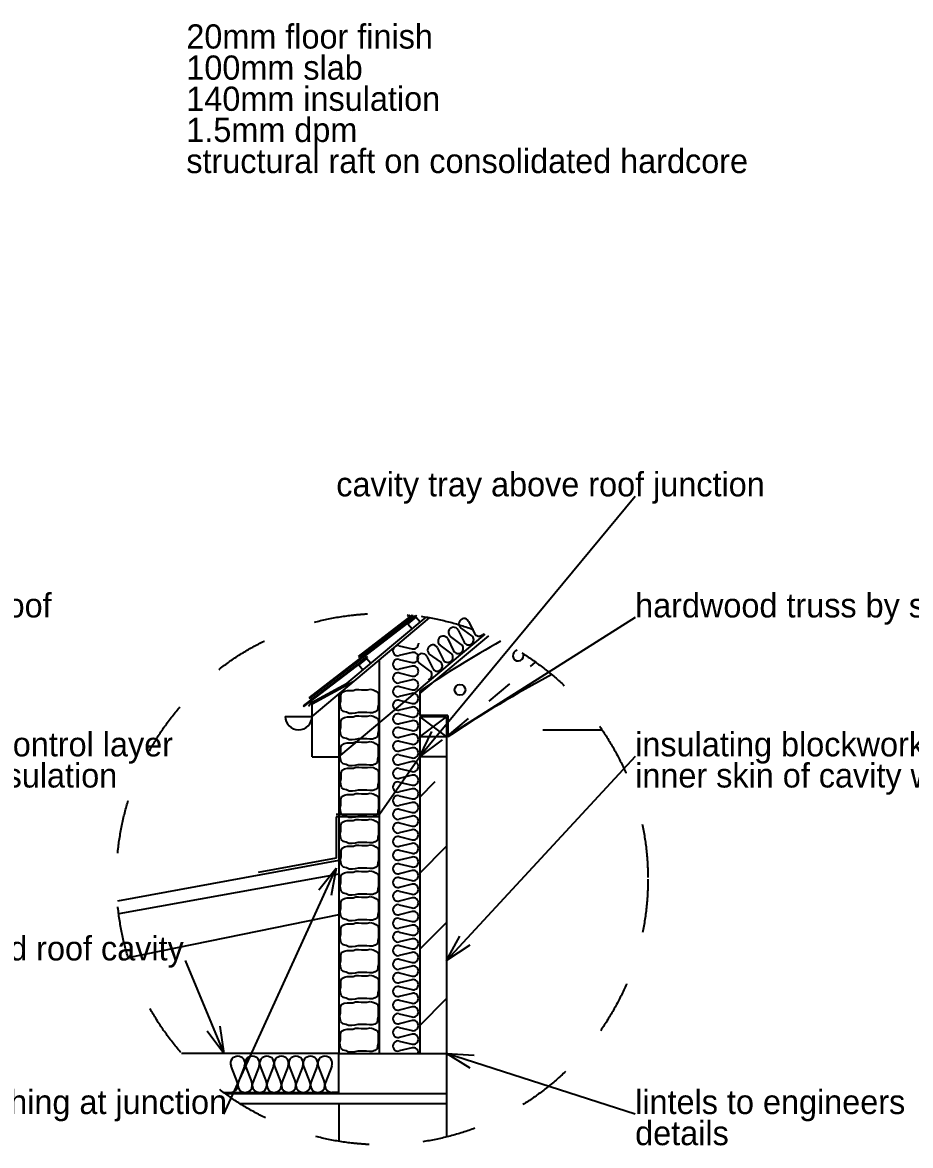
# Model space of a CAD drawing. Header units: millimetres. Extents: x -21022 to 21192, y -14865 to 14865.
# Drawn here: x -4998 to 1601, y -9162 to -813 of the extents above; entities that cross this region are included whole.
import ezdxf

# ---------------------------------------------------------------- set-up
doc = ezdxf.new("R2010")
doc.units = ezdxf.units.MM
for name, pattern in [('BORDER', [16, 13, -1, 1, -1]), ('CENTER', [16, 9, -2, 3, -2]), ('DOT', [16, 4, -4, 4, -4]), ('HIDDEN', [16, 2, -2, 2, -2, 2, -2, 2, -2])]:
    doc.linetypes.add(name, pattern=pattern)
for name, color, linetype, true_color in [('00_-_ELEVATIONS', 7, 'Continuous', 0xffffff), ('00_-_SECTIONS', 7, 'Continuous', 0xffffff), ('1', 7, 'Continuous', 0xffffff), ('TILES', 7, 'Continuous', 0xffffff)]:
    doc.layers.add(name, color=color, linetype=linetype, true_color=true_color)

# ---------------------------------------------------------------- blocks, each defined once
blk = doc.blocks.new('8A2011B0')
at = {"layer": '00_-_SECTIONS', "color": 1, "linetype": 'Continuous', "ltscale": 100}
for p, q in [((19538.3, 5133.1), (17937, 3200.3)), ((19538.3, 4233.1), (18137, 3345.5)), ((19538.3, 3200.3), (18137, 1683.5)), ((16481, 541.6), (17317, 2368.4)), ((16193.8, 1683.5), (16481, 991.9)), ((19538.3, 541.6), (18137, 991.9))]:
    blk.add_line(p, q, dxfattribs=at)
at = {"layer": '00_-_SECTIONS', "color": 15, "linetype": 'Continuous', "ltscale": 100}
for s, p in [('20mm floor finish', (16202.6, 8461.9)), ('100mm slab', (16202.6, 8230.5)), ('140mm insulation', (16202.6, 7999)), ('1.5mm dpm', (16202.6, 7767.6)), ('structural raft on consolidated hardcore', (16202.6, 7536.2)), ('cavity tray above roof junction', (17317, 5133.1)), ('standing seam zinc roof', (12659.5, 4233.1)), ('hardwood truss by specialist', (19538.3, 4233.1)), ('vapour control layer', (13989.7, 3200.3)), ('insulating blockwork to ', (19538.3, 3200.3)), ('under insulation', (13989.7, 2968.9)), ('inner skin of cavity wall', (19538.3, 2968.9)), ('ventilated roof cavity', (13989.7, 1683.5)), ('lead flashing at junction', (13989.7, 541.6)), ('lintels to engineers', (19538.3, 541.6)), ('details', (19538.3, 310.2))]:
    blk.add_text(s, height=180, dxfattribs=at).set_placement(p)
at = {"layer": '00_-_SECTIONS'}
blk.add_attdef('Sfb', (0, 0), '', height=1, dxfattribs=at)
blk = doc.blocks.new('A151232D')
at = {"layer": '00_-_SECTIONS', "color": 1, "linetype": 'Continuous', "ltscale": 100}
for p, q in [((423.4, 393.6), (365.2, 344.7)), ((365.2, 344.7), (397.3, 306.4)), ((455.5, 355.3), (423.4, 393.6)), ((58.2, 87.2), (0, 38.3)), ((90.4, 48.9), (58.2, 87.2)), ((0, 38.3), (32.1, 0))]:
    blk.add_line(p, q, dxfattribs=at)
at = {"layer": '00_-_SECTIONS'}
blk.add_attdef('Sfb', (0, 0), '', height=1, dxfattribs=at)
blk = doc.blocks.new('CC676003')
at = {"layer": '00_-_SECTIONS', "color": 6, "linetype": 'Continuous', "ltscale": 100}
for p, q in [((16173.3, 5321.6), (16473.3, 5750)), ((16473.3, 5750), (16673.3, 5750)), ((15853.3, 5321.6), (16173.3, 5321.6))]:
    blk.add_line(p, q, dxfattribs=at)
at = {"layer": '00_-_SECTIONS'}
blk.add_attdef('Sfb', (0, 0), '', height=1, dxfattribs=at)
blk = doc.blocks.new('67B6FB37')
at = {"layer": '00_-_SECTIONS', "color": 8, "linetype": 'BORDER', "ltscale": 100}
for p, q in [((31.3, 165.9), (52.9, 170.7)), ((52.9, 170.7), (74.5, 170.7)), ((74.5, 170.7), (96.2, 170.7)), ((96.2, 170.7), (115.4, 177.9)), ((115.4, 177.9), (137, 177.9)), ((137, 177.9), (158.7, 175.5)), ((158.7, 175.5), (180.3, 175.5)), ((180.3, 175.5), (202, 175.5)), ((202, 175.5), (223.6, 180.3)), ((223.6, 180.3), (245.2, 175.5)), ((245.2, 175.5), (264.5, 165.9)), ((0, 72.1), (4.8, 93.8)), ((4.8, 137), (12, 156.3)), ((4.8, 115.4), (4.8, 137)), ((4.8, 93.8), (4.8, 115.4)), ((12, 156.3), (31.3, 165.9)), ((264.5, 165.9), (281.3, 153.9)), ((281.3, 153.9), (283.7, 132.2)), ((283.7, 132.2), (283.7, 110.6)), ((283.7, 110.6), (283.7, 89)), ((283.7, 89), (283.7, 67.3)), ((2.4, 50.5), (0, 72.1)), ((7.2, 28.9), (2.4, 50.5)), ((24, 14.4), (7.2, 28.9)), ((45.7, 9.6), (24, 14.4)), ((64.9, 0), (45.7, 9.6)), ((89, 0), (64.9, 0)), ((110.6, 2.4), (89, 0)), ((132.2, 7.2), (110.6, 2.4)), ((153.9, 7.2), (132.2, 7.2)), ((175.5, 7.2), (153.9, 7.2)), ((197.1, 7.2), (175.5, 7.2)), ((218.8, 4.8), (197.1, 7.2)), ((240.4, 4.8), (218.8, 4.8)), ((259.7, 12), (240.4, 4.8)), ((276.5, 24), (259.7, 12)), ((278.9, 45.7), (276.5, 24)), ((283.7, 67.3), (278.9, 45.7))]:
    blk.add_line(p, q, dxfattribs=at)
blk = doc.blocks.new('Slate00030')
at = {"layer": 'TILES', "color": 1, "linetype": 'Continuous', "ltscale": 100}
for p, q in [((472.4, 370.1), (0, 6.3)), ((4.9, 0), (477.3, 363.8)), ((477.3, 363.8), (472.4, 370.1)), ((0, 6.3), (4.9, 0))]:
    blk.add_line(p, q, dxfattribs=at)
at = {"layer": 'TILES'}
for tag in ['Width', 'Area', 'Description', 'Length', 'Height', 'Symbol_Description', 'PAT_NAME', 'Cost']:
    blk.add_attdef(tag, (0, 0), '', height=1, dxfattribs=at)
blk = doc.blocks.new('5806907D')
at = {"layer": '00_-_SECTIONS', "color": 8, "linetype": 'BORDER', "ltscale": 100}
for p, q in [((31.3, 165.9), (52.9, 170.7)), ((52.9, 170.7), (74.5, 170.7)), ((74.5, 170.7), (96.2, 170.7)), ((96.2, 170.7), (115.4, 177.9)), ((115.4, 177.9), (137, 177.9)), ((137, 177.9), (158.7, 175.5)), ((158.7, 175.5), (180.3, 175.5)), ((180.3, 175.5), (202, 175.5)), ((202, 175.5), (223.6, 180.3)), ((223.6, 180.3), (245.2, 175.5)), ((245.2, 175.5), (264.5, 165.9)), ((0, 72.1), (4.8, 93.8)), ((4.8, 137), (12, 156.3)), ((4.8, 115.4), (4.8, 137)), ((4.8, 93.8), (4.8, 115.4)), ((12, 156.3), (31.3, 165.9)), ((264.5, 165.9), (281.3, 153.9)), ((281.3, 153.9), (283.7, 132.2)), ((283.7, 132.2), (283.7, 110.6)), ((283.7, 110.6), (283.7, 89)), ((283.7, 89), (283.7, 67.3)), ((2.4, 50.5), (0, 72.1)), ((7.2, 28.9), (2.4, 50.5)), ((24, 14.4), (7.2, 28.9)), ((45.7, 9.6), (24, 14.4)), ((64.9, 0), (45.7, 9.6)), ((110.6, 2.4), (89, 0)), ((132.2, 7.2), (110.6, 2.4)), ((153.9, 7.2), (132.2, 7.2)), ((175.5, 7.2), (153.9, 7.2)), ((197.1, 7.2), (175.5, 7.2)), ((218.8, 4.8), (197.1, 7.2)), ((240.4, 4.8), (218.8, 4.8)), ((259.7, 12), (240.4, 4.8)), ((276.5, 24), (259.7, 12)), ((278.9, 45.7), (276.5, 24)), ((283.7, 67.3), (278.9, 45.7)), ((89, 0), (64.9, 0))]:
    blk.add_line(p, q, dxfattribs=at)
blk = doc.blocks.new('124B02E2')
at = {"layer": '00_-_SECTIONS', "color": 2, "linetype": 'Continuous', "ltscale": 100}
for p, q in [((0, 150), (0, 0)), ((200, 150), (0, 150)), ((200, 150), (200, 0)), ((200, 0), (0, 0))]:
    blk.add_line(p, q, dxfattribs=at)
at = {"layer": '00_-_SECTIONS', "color": 1, "linetype": 'Continuous', "ltscale": 100}
for p, q in [((0, 150), (200, 0)), ((0, 0), (200, 150))]:
    blk.add_line(p, q, dxfattribs=at)
at = {"layer": '00_-_SECTIONS'}
blk.add_attdef('Sfb', (0, 0), '', height=1, dxfattribs=at)
blk = doc.blocks.new('77D6A09F')
at = {"layer": '00_-_SECTIONS', "color": 2, "linetype": 'Continuous', "ltscale": 100}
for p, q in [((25.2, 302.1), (898.8, 1035.1)), ((225.2, 0), (1312.3, 912.2)), ((825.2, 490.4), (825.2, 309.6)), ((25.2, 0), (25.2, 302.1)), ((1035.2, 309.6), (825.2, 309.6)), ((1035.2, 309.6), (1035.2, 149.6)), ((25.2, 0), (225.2, 0))]:
    blk.add_line(p, q, dxfattribs=at)
at = {"layer": '00_-_SECTIONS', "color": 3, "linetype": 'CENTER', "ltscale": 100}
for p, q in [((287, 547.9), (873, 1039.6)), ((20.5, 405), (287, 547.9)), ((20.5, 405), (0, 374.7))]:
    blk.add_line(p, q, dxfattribs=at)
at = {"layer": '00_-_SECTIONS', "color": 1, "linetype": 'HIDDEN', "ltscale": 100}
blk.add_line((1035.2, 157.5), (1686.8, 704.2), dxfattribs=at)
at = {"layer": '00_-_SECTIONS', "color": 1, "linetype": 'Continuous', "ltscale": 100}
for p, q in [((25.2, 396.2), (335.7, 562.6)), ((25.2, 302.1), (25.2, 396.2))]:
    blk.add_line(p, q, dxfattribs=at)
blk.add_circle((1124.5, 499.4), 40, dxfattribs=at)
at = {"layer": '00_-_SECTIONS', "color": 2, "linetype": 'Continuous', "ltscale": 100}
for radius, start, end in [(9446.9, 119.48302, 123.76163), (9446.9, 119.48302, 123.76163), (9046.9, 118.15743, 123.85535), (9046.9, 118.15743, 123.85535)]:
    blk.add_arc((6075.2, -7363.3), radius, start, end, dxfattribs=at)
at = {"layer": '00_-_SECTIONS', "color": 1, "linetype": 'Continuous', "ltscale": 100}
for centre, start, end in [((1557.7, 753.8), 101.66302, 0), ((1557.7, 753.8), 101.66302, 0), ((1557.7, 753.8), 0, 15.68572), ((1557.7, 753.8), 0, 15.68572), ((1124.5, 499.4), 0, 0)]:
    blk.add_arc(centre, 40, start, end, dxfattribs=at)
at = {"layer": '00_-_SECTIONS'}
blk.add_attdef('Sfb', (0, 0), '', height=1, dxfattribs=at)
blk = doc.blocks.new('4B263DA8')
at = {"layer": '00_-_ELEVATIONS', "color": 4, "linetype": 'BORDER', "ltscale": 100}
for p, q in [((899.7, 414.8), (579.7, 414.8)), ((579.7, 414.8), (579.7, 106.2)), ((579.7, 106.2), (0, 0))]:
    blk.add_line(p, q, dxfattribs=at)
blk = doc.blocks.new('4FC647AE')
at = {"layer": '00_-_SECTIONS', "color": 8, "linetype": 'BORDER', "ltscale": 100}
for p, q in [((31.3, 165.9), (52.9, 170.7)), ((52.9, 170.7), (74.5, 170.7)), ((74.5, 170.7), (96.2, 170.7)), ((96.2, 170.7), (115.4, 177.9)), ((115.4, 177.9), (137, 177.9)), ((137, 177.9), (158.7, 175.5)), ((158.7, 175.5), (180.3, 175.5)), ((180.3, 175.5), (202, 175.5)), ((202, 175.5), (223.6, 180.3)), ((223.6, 180.3), (245.2, 175.5)), ((245.2, 175.5), (264.5, 165.9)), ((0, 72.1), (4.8, 93.8)), ((4.8, 137), (12, 156.3)), ((4.8, 115.4), (4.8, 137)), ((4.8, 93.8), (4.8, 115.4)), ((12, 156.3), (31.3, 165.9)), ((264.5, 165.9), (281.3, 153.9)), ((281.3, 153.9), (283.7, 132.2)), ((283.7, 132.2), (283.7, 110.6)), ((283.7, 110.6), (283.7, 89)), ((283.7, 89), (283.7, 67.3)), ((2.4, 50.5), (0, 72.1)), ((7.2, 28.9), (2.4, 50.5)), ((24, 14.4), (7.2, 28.9)), ((45.7, 9.6), (24, 14.4)), ((64.9, 0), (45.7, 9.6)), ((89, 0), (64.9, 0)), ((110.6, 2.4), (89, 0)), ((132.2, 7.2), (110.6, 2.4)), ((153.9, 7.2), (132.2, 7.2)), ((175.5, 7.2), (153.9, 7.2)), ((197.1, 7.2), (175.5, 7.2)), ((218.8, 4.8), (197.1, 7.2)), ((240.4, 4.8), (218.8, 4.8)), ((259.7, 12), (240.4, 4.8)), ((276.5, 24), (259.7, 12)), ((278.9, 45.7), (276.5, 24)), ((283.7, 67.3), (278.9, 45.7))]:
    blk.add_line(p, q, dxfattribs=at)
blk = doc.blocks.new('DEF23F19')
at = {"layer": '00_-_SECTIONS', "color": 8, "linetype": 'BORDER', "ltscale": 100}
for p, q in [((31.3, 165.9), (52.9, 170.7)), ((52.9, 170.7), (74.5, 170.7)), ((74.5, 170.7), (96.2, 170.7)), ((96.2, 170.7), (115.4, 177.9)), ((115.4, 177.9), (137, 177.9)), ((137, 177.9), (158.7, 175.5)), ((158.7, 175.5), (180.3, 175.5)), ((180.3, 175.5), (202, 175.5)), ((202, 175.5), (223.6, 180.3)), ((223.6, 180.3), (245.2, 175.5)), ((245.2, 175.5), (264.5, 165.9)), ((0, 72.1), (4.8, 93.8)), ((4.8, 137), (12, 156.3)), ((4.8, 115.4), (4.8, 137)), ((4.8, 93.8), (4.8, 115.4)), ((12, 156.3), (31.3, 165.9)), ((264.5, 165.9), (281.3, 153.9)), ((281.3, 153.9), (283.7, 132.2)), ((283.7, 132.2), (283.7, 110.6)), ((283.7, 110.6), (283.7, 89)), ((283.7, 89), (283.7, 67.3)), ((2.4, 50.5), (0, 72.1)), ((7.2, 28.9), (2.4, 50.5)), ((24, 14.4), (7.2, 28.9)), ((45.7, 9.6), (24, 14.4)), ((64.9, 0), (45.7, 9.6)), ((110.6, 2.4), (89, 0)), ((132.2, 7.2), (110.6, 2.4)), ((153.9, 7.2), (132.2, 7.2)), ((175.5, 7.2), (153.9, 7.2)), ((197.1, 7.2), (175.5, 7.2)), ((218.8, 4.8), (197.1, 7.2)), ((240.4, 4.8), (218.8, 4.8)), ((259.7, 12), (240.4, 4.8)), ((276.5, 24), (259.7, 12)), ((278.9, 45.7), (276.5, 24)), ((283.7, 67.3), (278.9, 45.7)), ((89, 0), (64.9, 0))]:
    blk.add_line(p, q, dxfattribs=at)
blk = doc.blocks.new('A70B7876')
at = {"layer": '00_-_SECTIONS', "linetype": 'Continuous', "ltscale": 100}
h = blk.add_hatch(dxfattribs=at)
h.set_pattern_fill('AR-CONC', color=1, scale=100, angle=30, style=0)
h.paths.add_polyline_path([(0, 10), (0, 300), (300, 300), (600, 300), (800, 300), (800, 0), (0, 0)])
at = {"layer": '00_-_SECTIONS', "color": 2, "linetype": 'Continuous', "ltscale": 100}
for p, q in [((0, 300), (800, 300)), ((0, 0), (0, 300)), ((800, 300), (800, 0)), ((800, 0), (0, 0))]:
    blk.add_line(p, q, dxfattribs=at)
at = {"layer": '00_-_SECTIONS'}
blk.add_attdef('Sfb', (0, 0), '', height=1, dxfattribs=at)
blk = doc.blocks.new('Slate00035')
at = {"layer": 'TILES', "color": 1, "linetype": 'Continuous', "ltscale": 100}
for p, q in [((0, 6.3), (792.3, 616.4)), ((4.9, 0), (797.2, 610.1)), ((797.2, 610.1), (792.4, 616.4)), ((0, 6.3), (4.9, 0))]:
    blk.add_line(p, q, dxfattribs=at)
at = {"layer": 'TILES'}
for tag in ['Width', 'Area', 'Description', 'Length', 'Height', 'Symbol_Description', 'PAT_NAME', 'Cost']:
    blk.add_attdef(tag, (0, 0), '', height=1, dxfattribs=at)
blk = doc.blocks.new('980C24D2')
at = {"layer": '00_-_SECTIONS', "color": 8, "linetype": 'BORDER', "ltscale": 100}
for p, q in [((31.3, 165.9), (52.9, 170.7)), ((52.9, 170.7), (74.5, 170.7)), ((74.5, 170.7), (96.2, 170.7)), ((96.2, 170.7), (115.4, 177.9)), ((115.4, 177.9), (137, 177.9)), ((137, 177.9), (158.7, 175.5)), ((158.7, 175.5), (180.3, 175.5)), ((180.3, 175.5), (202, 175.5)), ((202, 175.5), (223.6, 180.3)), ((223.6, 180.3), (245.2, 175.5)), ((245.2, 175.5), (264.5, 165.9)), ((0, 72.1), (4.8, 93.8)), ((4.8, 137), (12, 156.3)), ((4.8, 115.4), (4.8, 137)), ((4.8, 93.8), (4.8, 115.4)), ((12, 156.3), (31.3, 165.9)), ((264.5, 165.9), (281.3, 153.9)), ((281.3, 153.9), (283.7, 132.2)), ((283.7, 132.2), (283.7, 110.6)), ((283.7, 110.6), (283.7, 89)), ((283.7, 89), (283.7, 67.3)), ((2.4, 50.5), (0, 72.1)), ((7.2, 28.9), (2.4, 50.5)), ((24, 14.4), (7.2, 28.9)), ((45.7, 9.6), (24, 14.4)), ((64.9, 0), (45.7, 9.6)), ((89, 0), (64.9, 0)), ((110.6, 2.4), (89, 0)), ((132.2, 7.2), (110.6, 2.4)), ((153.9, 7.2), (132.2, 7.2)), ((175.5, 7.2), (153.9, 7.2)), ((197.1, 7.2), (175.5, 7.2)), ((218.8, 4.8), (197.1, 7.2)), ((240.4, 4.8), (218.8, 4.8)), ((259.7, 12), (240.4, 4.8)), ((276.5, 24), (259.7, 12)), ((278.9, 45.7), (276.5, 24)), ((283.7, 67.3), (278.9, 45.7))]:
    blk.add_line(p, q, dxfattribs=at)
blk = doc.blocks.new('Slate00036')
at = {"layer": 'TILES', "color": 1, "linetype": 'Continuous', "ltscale": 100}
for p, q in [((0, 6.3), (398.8, 313.4)), ((4.9, 0), (410.2, 312.1)), ((0, 6.3), (4.9, 0))]:
    blk.add_line(p, q, dxfattribs=at)
at = {"layer": 'TILES'}
for tag in ['Width', 'Area', 'Description', 'Length', 'Height', 'Symbol_Description', 'PAT_NAME', 'Cost']:
    blk.add_attdef(tag, (0, 0), '', height=1, dxfattribs=at)
blk = doc.blocks.new('6BFBB23F')
at = {"layer": '00_-_SECTIONS', "linetype": 'Continuous', "ltscale": 100}
h = blk.add_hatch(dxfattribs=at)
h.set_pattern_fill('_USER', color=1, scale=400, angle=45, style=0, pattern_type=0)
h.set_pattern_definition([(45, (0, 0), (-282.84, 282.84), [])])
h.paths.add_polyline_path([(800, 1562.7), (800, 0), (600, 0), (600, 1596.1), (800, 1562.7), (605.5, 1595.6), (800, 2346.9)])
h.paths.add_polyline_path([(800, 1562.7), (605.5, 1595.6), (600, 1596.1), (600, 2208.4), (600, 2353.6), (800, 2353.6), (800, 2346.9)])
at = {"layer": '00_-_SECTIONS', "color": 1, "linetype": 'Continuous', "ltscale": 100}
for p, q in [((963.3, 3212.1), (1007.3, 3123.5)), ((600, 2674.8), (1112.9, 3105.1)), ((908.6, 3040.7), (829, 3099.4)), ((885.6, 3146.9), (929.7, 3058.3)), ((986.3, 3105.8), (906.7, 3164.6)), ((1076.8, 3120.5), (1065.7, 3111.3)), ((1076.8, 3120.5), (1076.8, 3120.5)), ((446.9, 3031), (543.1, 3007.8)), ((590, 3049.5), (590, 3044.8)), ((590, 3049.5), (590, 3049.5)), ((730.4, 3016.7), (774.4, 2928.1)), ((831, 2975.6), (751.4, 3034.3)), ((808, 3081.8), (852, 2993.2)), ((300, 0), (300, 2925.6)), ((543.1, 2980.4), (446.9, 2957.2)), ((446.9, 2929.7), (543.1, 2906.5)), ((652.8, 2951.5), (696.8, 2862.9)), ((753.4, 2910.4), (673.8, 2969.2)), ((543.1, 2879), (446.9, 2855.8)), ((675.8, 2845.3), (596.2, 2904)), ((446.9, 2828.4), (543.1, 2805.2)), ((543.1, 2777.7), (446.9, 2754.5)), ((666.6, 2776.4), (677.6, 2785.6)), ((446.9, 2727), (543.1, 2703.8)), ((543.1, 2676.4), (446.9, 2653.2)), ((446.9, 2625.7), (543.1, 2602.5)), ((543.1, 2575), (446.9, 2551.8)), ((446.9, 2524.4), (543.1, 2501.2)), ((543.1, 2473.7), (446.9, 2450.5)), ((446.9, 2423), (543.1, 2399.8)), ((543.1, 2372.4), (446.9, 2349.2)), ((600, 2353.6), (600, 0)), ((446.9, 2321.7), (543.1, 2298.5)), ((543.1, 2271), (446.9, 2247.8)), ((446.9, 2220.4), (543.1, 2197.2)), ((543.1, 2169.7), (446.9, 2146.5)), ((446.9, 2119), (543.1, 2095.8)), ((543.1, 2068.4), (446.9, 2045.2)), ((446.9, 2017.7), (543.1, 1994.5)), ((543.1, 1967), (446.9, 1943.8)), ((446.9, 1916.4), (543.1, 1893.2)), ((543.1, 1865.7), (446.9, 1842.5)), ((446.9, 1815), (543.1, 1791.8)), ((543.1, 1764.4), (446.9, 1741.2)), ((446.9, 1713.7), (543.1, 1690.5)), ((543.1, 1663), (446.9, 1639.8)), ((446.9, 1612.4), (543.1, 1589.2)), ((543.1, 1561.7), (446.9, 1538.5)), ((446.9, 1511), (543.1, 1487.8)), ((543.1, 1460.4), (446.9, 1437.2)), ((446.9, 1409.7), (543.1, 1386.5)), ((543.1, 1359), (446.9, 1335.8)), ((446.9, 1308.4), (543.1, 1285.2)), ((543.1, 1257.7), (446.9, 1234.5)), ((446.9, 1207), (543.1, 1183.8)), ((543.1, 1156.4), (446.9, 1133.2)), ((446.9, 1105.7), (543.1, 1082.5)), ((543.1, 1055), (446.9, 1031.8)), ((446.9, 1004.4), (543.1, 981.2)), ((543.1, 953.7), (446.9, 930.5)), ((446.9, 903), (543.1, 879.8)), ((543.1, 852.4), (446.9, 829.2)), ((446.9, 801.7), (543.1, 778.5)), ((543.1, 751), (446.9, 727.8)), ((446.9, 700.4), (543.1, 677.2)), ((543.1, 649.7), (446.9, 626.5)), ((446.9, 599), (543.1, 575.8)), ((543.1, 548.4), (446.9, 525.2)), ((446.9, 497.7), (543.1, 474.5)), ((543.1, 447), (446.9, 423.8)), ((446.9, 396.4), (543.1, 373.2)), ((543.1, 345.7), (446.9, 322.5)), ((446.9, 295), (543.1, 271.8)), ((543.1, 244.4), (446.9, 221.2)), ((446.9, 193.7), (543.1, 170.5)), ((543.1, 143), (446.9, 119.8)), ((446.9, 92.4), (543.1, 69.2)), ((543.1, 41.7), (446.9, 18.5)), ((590, 0), (590, 4.8))]:
    blk.add_line(p, q, dxfattribs=at)
at = {"layer": '00_-_SECTIONS', "color": 3, "linetype": 'Continuous', "ltscale": 100}
for p, q in [((0, 2673.9), (0, 0)), ((800, 2353.6), (800, 0))]:
    blk.add_line(p, q, dxfattribs=at)
at = {"layer": '00_-_SECTIONS', "color": 1, "linetype": 'Continuous', "ltscale": 100}
for centre, start, end in [((929.2, 3195.1), 26.43025, 233.56975), ((929.2, 3195.1), 26.43025, 233.56975), ((774, 3064.9), 26.43025, 233.56975), ((774, 3064.9), 26.43025, 233.56975), ((851.6, 3130), 26.43025, 233.56975), ((851.6, 3130), 26.43025, 233.56975), ((963.7, 3075.2), 310, 53.56975), ((963.7, 3075.2), 310, 53.56975), ((1041.3, 3140.4), 206.43025, 310), ((1041.3, 3140.4), 206.43025, 310), ((438, 2994.1), 76.43025, 283.56975), ((438, 2994.1), 76.43025, 283.56975), ((552, 3044.8), 256.43025, 0), ((552, 3044.8), 256.43025, 0), ((696.3, 2999.7), 26.43025, 233.56975), ((696.3, 2999.7), 26.43025, 233.56975), ((886.1, 3010.1), 310, 53.56975), ((886.1, 3010.1), 310, 53.56975), ((963.7, 3075.2), 206.43025, 310), ((963.7, 3075.2), 206.43025, 310), ((438, 2892.8), 76.43025, 283.56975), ((438, 2892.8), 76.43025, 283.56975), ((552, 2943.4), 0, 103.56975), ((552, 2943.4), 0, 103.56975), ((552, 2943.4), 256.43025, 0), ((552, 2943.4), 256.43025, 0), ((618.7, 2934.6), 26.43025, 233.56975), ((618.7, 2934.6), 26.43025, 233.56975), ((808.4, 2945), 206.43025, 310), ((808.4, 2945), 206.43025, 310), ((808.4, 2945), 310, 53.56975), ((808.4, 2945), 310, 53.56975), ((886.1, 3010.1), 206.43025, 310), ((886.1, 3010.1), 206.43025, 310), ((552, 2842.1), 0, 103.56975), ((552, 2842.1), 0, 103.56975), ((552, 2842.1), 256.43025, 0), ((552, 2842.1), 256.43025, 0), ((653.2, 2814.7), 310, 53.56975), ((653.2, 2814.7), 310, 53.56975), ((730.8, 2879.8), 206.43025, 310), ((730.8, 2879.8), 206.43025, 310), ((730.8, 2879.8), 310, 53.56975), ((730.8, 2879.8), 310, 53.56975), ((438, 2791.4), 76.43025, 283.56975), ((438, 2791.4), 76.43025, 283.56975), ((552, 2740.8), 0, 103.56975), ((552, 2740.8), 0, 103.56975), ((438, 2690.1), 76.43025, 283.56975), ((438, 2690.1), 76.43025, 283.56975), ((552, 2740.8), 256.43025, 0), ((552, 2740.8), 256.43025, 0), ((552, 2639.4), 0, 103.56975), ((552, 2639.4), 0, 103.56975), ((438, 2588.8), 76.43025, 283.56975), ((438, 2588.8), 76.43025, 283.56975), ((552, 2639.4), 256.43025, 0), ((552, 2639.4), 256.43025, 0), ((438, 2487.4), 76.43025, 283.56975), ((438, 2487.4), 76.43025, 283.56975), ((552, 2538.1), 0, 103.56975), ((552, 2538.1), 0, 103.56975), ((552, 2538.1), 256.43025, 0), ((552, 2538.1), 256.43025, 0), ((438, 2386.1), 76.43025, 283.56975), ((438, 2386.1), 76.43025, 283.56975), ((552, 2436.8), 0, 103.56975), ((552, 2436.8), 0, 103.56975), ((552, 2436.8), 256.43025, 0), ((552, 2436.8), 256.43025, 0), ((552, 2335.4), 0, 103.56975), ((552, 2335.4), 0, 103.56975), ((438, 2284.8), 76.43025, 283.56975), ((438, 2284.8), 76.43025, 283.56975), ((552, 2335.4), 256.43025, 0), ((552, 2335.4), 256.43025, 0), ((552, 2234.1), 0, 103.56975), ((552, 2234.1), 0, 103.56975), ((438, 2183.4), 76.43025, 283.56975), ((438, 2183.4), 76.43025, 283.56975), ((552, 2234.1), 256.43025, 0), ((552, 2234.1), 256.43025, 0), ((552, 2132.8), 0, 103.56975), ((552, 2132.8), 0, 103.56975), ((438, 2082.1), 76.43025, 283.56975), ((438, 2082.1), 76.43025, 283.56975), ((552, 2132.8), 256.43025, 0), ((552, 2132.8), 256.43025, 0), ((438, 1980.8), 76.43025, 283.56975), ((438, 1980.8), 76.43025, 283.56975), ((552, 2031.4), 0, 103.56975), ((552, 2031.4), 0, 103.56975), ((552, 2031.4), 256.43025, 0), ((552, 2031.4), 256.43025, 0), ((552, 1930.1), 0, 103.56975), ((552, 1930.1), 0, 103.56975), ((552, 1930.1), 256.43025, 0), ((552, 1930.1), 256.43025, 0), ((438, 1879.4), 76.43025, 283.56975), ((438, 1879.4), 76.43025, 283.56975), ((552, 1828.8), 0, 103.56975), ((552, 1828.8), 0, 103.56975), ((438, 1778.1), 76.43025, 283.56975), ((438, 1778.1), 76.43025, 283.56975), ((552, 1828.8), 256.43025, 0), ((552, 1828.8), 256.43025, 0), ((552, 1727.4), 0, 103.56975), ((552, 1727.4), 0, 103.56975), ((438, 1676.8), 76.43025, 283.56975), ((438, 1676.8), 76.43025, 283.56975), ((552, 1727.4), 256.43025, 0), ((552, 1727.4), 256.43025, 0), ((438, 1575.4), 76.43025, 283.56975), ((438, 1575.4), 76.43025, 283.56975), ((552, 1626.1), 0, 103.56975), ((552, 1626.1), 0, 103.56975), ((552, 1626.1), 256.43025, 0), ((552, 1626.1), 256.43025, 0), ((438, 1474.1), 76.43025, 283.56975), ((438, 1474.1), 76.43025, 283.56975), ((552, 1524.8), 0, 103.56975), ((552, 1524.8), 0, 103.56975), ((552, 1524.8), 256.43025, 0), ((552, 1524.8), 256.43025, 0), ((552, 1423.4), 0, 103.56975), ((552, 1423.4), 0, 103.56975), ((552, 1423.4), 256.43025, 0), ((552, 1423.4), 256.43025, 0), ((438, 1372.8), 76.43025, 283.56975), ((438, 1372.8), 76.43025, 283.56975), ((552, 1322.1), 0, 103.56975), ((552, 1322.1), 0, 103.56975), ((438, 1271.4), 76.43025, 283.56975), ((438, 1271.4), 76.43025, 283.56975), ((552, 1322.1), 256.43025, 0), ((552, 1322.1), 256.43025, 0), ((552, 1220.8), 0, 103.56975), ((552, 1220.8), 0, 103.56975), ((438, 1170.1), 76.43025, 283.56975), ((438, 1170.1), 76.43025, 283.56975), ((552, 1220.8), 256.43025, 0), ((552, 1220.8), 256.43025, 0), ((438, 1068.8), 76.43025, 283.56975), ((438, 1068.8), 76.43025, 283.56975), ((552, 1119.4), 0, 103.56975), ((552, 1119.4), 0, 103.56975), ((552, 1119.4), 256.43025, 0), ((552, 1119.4), 256.43025, 0), ((438, 967.4), 76.43025, 283.56975), ((438, 967.4), 76.43025, 283.56975), ((552, 1018.1), 0, 103.56975), ((552, 1018.1), 0, 103.56975), ((552, 1018.1), 256.43025, 0), ((552, 1018.1), 256.43025, 0), ((552, 916.8), 0, 103.56975), ((552, 916.8), 0, 103.56975), ((438, 866.1), 76.43025, 283.56975), ((438, 866.1), 76.43025, 283.56975), ((552, 916.8), 256.43025, 0), ((552, 916.8), 256.43025, 0), ((552, 815.4), 0, 103.56975), ((552, 815.4), 0, 103.56975), ((438, 764.8), 76.43025, 283.56975), ((438, 764.8), 76.43025, 283.56975), ((552, 815.4), 256.43025, 0), ((552, 815.4), 256.43025, 0), ((552, 714.1), 0, 103.56975), ((552, 714.1), 0, 103.56975), ((438, 663.4), 76.43025, 283.56975), ((438, 663.4), 76.43025, 283.56975), ((552, 714.1), 256.43025, 0), ((552, 714.1), 256.43025, 0), ((438, 562.1), 76.43025, 283.56975), ((438, 562.1), 76.43025, 283.56975), ((552, 612.8), 0, 103.56975), ((552, 612.8), 0, 103.56975), ((552, 612.8), 256.43025, 0), ((552, 612.8), 256.43025, 0), ((552, 511.4), 0, 103.56975), ((552, 511.4), 0, 103.56975), ((552, 511.4), 256.43025, 0), ((552, 511.4), 256.43025, 0), ((438, 460.8), 76.43025, 283.56975), ((438, 460.8), 76.43025, 283.56975), ((552, 410.1), 0, 103.56975), ((552, 410.1), 0, 103.56975), ((438, 359.4), 76.43025, 283.56975), ((438, 359.4), 76.43025, 283.56975), ((552, 410.1), 256.43025, 0), ((552, 410.1), 256.43025, 0), ((552, 308.8), 0, 103.56975), ((552, 308.8), 0, 103.56975), ((438, 258.1), 76.43025, 283.56975), ((438, 258.1), 76.43025, 283.56975), ((552, 308.8), 256.43025, 0), ((552, 308.8), 256.43025, 0), ((438, 156.8), 76.43025, 283.56975), ((438, 156.8), 76.43025, 283.56975), ((552, 207.4), 0, 103.56975), ((552, 207.4), 0, 103.56975), ((552, 207.4), 256.43025, 0), ((552, 207.4), 256.43025, 0), ((438, 55.4), 76.43025, 283.56975), ((438, 55.4), 76.43025, 283.56975), ((552, 106.1), 0, 103.56975), ((552, 106.1), 0, 103.56975), ((552, 106.1), 256.43025, 0), ((552, 106.1), 256.43025, 0), ((552, 4.8), 0, 103.56975), ((552, 4.8), 0, 103.56975)]:
    blk.add_arc(centre, 38, start, end, dxfattribs=at)
at = {"layer": '00_-_SECTIONS'}
blk.add_attdef('Sfb', (0, 0), '', height=1, dxfattribs=at)
blk = doc.blocks.new('D64FFA5E')
at = {"layer": '00_-_SECTIONS', "color": 8, "linetype": 'CENTER', "ltscale": 100}
blk.add_line((0, 0), (439.5, 0), dxfattribs=at)
at = {"layer": '00_-_SECTIONS'}
blk.add_attdef('Sfb', (0, 0), '', height=1, dxfattribs=at)
blk = doc.blocks.new('2874315F')
at = {"layer": '00_-_SECTIONS', "color": 2, "linetype": 'Continuous', "ltscale": 100}
for p, q in [((1636.9, 1633.8), (0, 1337)), ((1636.9, 1331.2), (71.2, 1012.1)), ((1636.9, 300), (467.6, 300)), ((1636.9, 0), (794.5, 0))]:
    blk.add_line(p, q, dxfattribs=at)
at = {"layer": '00_-_SECTIONS', "color": 1, "linetype": 'Continuous', "ltscale": 100}
for p, q in [((834.4, 206.8), (881.3, 83.2)), ((935.3, 206.8), (888.4, 83.2)), ((942.4, 206.8), (989.3, 83.2)), ((1043.3, 206.8), (996.4, 83.2)), ((1050.4, 206.8), (1097.3, 83.2)), ((1151.3, 206.8), (1104.4, 83.2)), ((1158.4, 206.8), (1205.3, 83.2)), ((1259.3, 206.8), (1212.4, 83.2)), ((1266.4, 206.8), (1313.3, 83.2)), ((1367.3, 206.8), (1320.4, 83.2)), ((1374.4, 206.8), (1421.3, 83.2)), ((1475.3, 206.8), (1428.4, 83.2)), ((1482.4, 206.8), (1529.3, 83.2)), ((1583.3, 206.8), (1536.4, 83.2)), ((780.9, 10), (830.9, 10)), ((830.9, 10), (938.9, 10)), ((888.4, 83.2), (884.9, 64)), ((938.9, 10), (1046.9, 10)), ((996.4, 83.2), (992.9, 64)), ((1046.9, 10), (1154.9, 10)), ((1104.4, 83.2), (1100.9, 64)), ((1154.9, 10), (1262.9, 10)), ((1212.4, 83.2), (1208.9, 64)), ((1262.9, 10), (1370.9, 10)), ((1320.4, 83.2), (1316.9, 64)), ((1370.9, 10), (1478.9, 10)), ((1428.4, 83.2), (1424.9, 64)), ((1478.9, 10), (1586.9, 10)), ((1536.4, 83.2), (1532.9, 64)), ((1636.9, 10), (1586.9, 10)), ((1636.9, 10), (1636.9, 10))]:
    blk.add_line(p, q, dxfattribs=at)
for centre, start, end in [((884.9, 226), 90, 200.79657), ((884.9, 226), 90, 200.79657), ((884.9, 226), 339.20343, 90), ((884.9, 226), 339.20343, 90), ((992.9, 226), 90, 200.79657), ((992.9, 226), 90, 200.79657), ((992.9, 226), 339.20343, 90), ((992.9, 226), 339.20343, 90), ((1100.9, 226), 90, 200.79657), ((1100.9, 226), 90, 200.79657), ((1100.9, 226), 339.20343, 90), ((1100.9, 226), 339.20343, 90), ((1208.9, 226), 90, 200.79657), ((1208.9, 226), 90, 200.79657), ((1208.9, 226), 339.20343, 90), ((1208.9, 226), 339.20343, 90), ((1316.9, 226), 90, 200.79657), ((1316.9, 226), 90, 200.79657), ((1316.9, 226), 339.20343, 90), ((1316.9, 226), 339.20343, 90), ((1424.9, 226), 90, 200.79657), ((1424.9, 226), 90, 200.79657), ((1424.9, 226), 339.20343, 90), ((1424.9, 226), 339.20343, 90), ((1532.9, 226), 90, 200.79657), ((1532.9, 226), 90, 200.79657), ((1532.9, 226), 339.20343, 90), ((1532.9, 226), 339.20343, 90), ((830.9, 64), 270, 0), ((830.9, 64), 270, 0), ((830.9, 64), 0, 20.79657), ((830.9, 64), 0, 20.79657), ((938.9, 64), 180, 270), ((938.9, 64), 180, 270), ((938.9, 64), 270, 0), ((938.9, 64), 270, 0), ((938.9, 64), 0, 20.79657), ((938.9, 64), 0, 20.79657), ((1046.9, 64), 180, 270), ((1046.9, 64), 180, 270), ((1046.9, 64), 270, 0), ((1046.9, 64), 270, 0), ((1046.9, 64), 0, 20.79657), ((1046.9, 64), 0, 20.79657), ((1154.9, 64), 180, 270), ((1154.9, 64), 180, 270), ((1154.9, 64), 270, 0), ((1154.9, 64), 270, 0), ((1154.9, 64), 0, 20.79657), ((1154.9, 64), 0, 20.79657), ((1262.9, 64), 180, 270), ((1262.9, 64), 180, 270), ((1262.9, 64), 270, 0), ((1262.9, 64), 270, 0), ((1262.9, 64), 0, 20.79657), ((1262.9, 64), 0, 20.79657), ((1370.9, 64), 180, 270), ((1370.9, 64), 180, 270), ((1370.9, 64), 270, 0), ((1370.9, 64), 270, 0), ((1370.9, 64), 0, 20.79657), ((1370.9, 64), 0, 20.79657), ((1478.9, 64), 180, 270), ((1478.9, 64), 180, 270), ((1478.9, 64), 270, 0), ((1478.9, 64), 270, 0), ((1478.9, 64), 0, 20.79657), ((1478.9, 64), 0, 20.79657), ((1586.9, 64), 180, 270), ((1586.9, 64), 180, 270)]:
    blk.add_arc(centre, 54, start, end, dxfattribs=at)
at = {"layer": '00_-_SECTIONS'}
blk.add_attdef('Sfb', (0, 0), '', height=1, dxfattribs=at)
blk = doc.blocks.new('388933C0')
at = {"layer": '00_-_ELEVATIONS', "color": 1, "linetype": 'Continuous', "ltscale": 100}
blk.add_line((0, 100), (200, 100), dxfattribs=at)
blk.add_arc((100, 100), 100, 180, 0, dxfattribs=at)
blk.add_arc((100, 100), 100, 180, 0, dxfattribs=at)
blk = doc.blocks.new('43FEC2D3')
at = {"layer": '00_-_SECTIONS', "color": 1, "linetype": 'Continuous', "ltscale": 100}
blk.add_line((1647.2, 2087.4), (0, 1785.7), dxfattribs=at)
at = {"layer": '00_-_SECTIONS', "color": 3, "linetype": 'Continuous', "ltscale": 100}
blk.add_line((1647.2, 652.8), (2447.2, 652.8), dxfattribs=at)
at = {"layer": '00_-_SECTIONS', "color": 2, "linetype": 'Continuous', "ltscale": 100}
for p, q in [((2447.2, 352.8), (2447.2, 32.7)), ((1647.2, 277.8), (1647.2, 0))]:
    blk.add_line(p, q, dxfattribs=at)
at = {"layer": '00_-_SECTIONS'}
blk.add_attdef('Sfb', (0, 0), '', height=1, dxfattribs=at)
blk = doc.blocks.new('52EEFE0B')
at = {"layer": '00_-_SECTIONS', "color": 8, "linetype": 'BORDER', "ltscale": 100}
for p, q in [((31.3, 165.9), (52.9, 170.7)), ((52.9, 170.7), (74.5, 170.7)), ((74.5, 170.7), (96.2, 170.7)), ((96.2, 170.7), (115.4, 177.9)), ((115.4, 177.9), (137, 177.9)), ((137, 177.9), (158.7, 175.5)), ((158.7, 175.5), (180.3, 175.5)), ((180.3, 175.5), (202, 175.5)), ((202, 175.5), (223.6, 180.3)), ((223.6, 180.3), (245.2, 175.5)), ((245.2, 175.5), (264.5, 165.9)), ((0, 72.1), (4.8, 93.8)), ((4.8, 137), (12, 156.3)), ((4.8, 115.4), (4.8, 137)), ((4.8, 93.8), (4.8, 115.4)), ((12, 156.3), (31.3, 165.9)), ((264.5, 165.9), (281.3, 153.9)), ((281.3, 153.9), (283.7, 132.2)), ((283.7, 132.2), (283.7, 110.6)), ((283.7, 110.6), (283.7, 89)), ((283.7, 89), (283.7, 67.3)), ((2.4, 50.5), (0, 72.1)), ((7.2, 28.9), (2.4, 50.5)), ((24, 14.4), (7.2, 28.9)), ((45.7, 9.6), (24, 14.4)), ((64.9, 0), (45.7, 9.6)), ((89, 0), (64.9, 0)), ((110.6, 2.4), (89, 0)), ((132.2, 7.2), (110.6, 2.4)), ((153.9, 7.2), (132.2, 7.2)), ((175.5, 7.2), (153.9, 7.2)), ((197.1, 7.2), (175.5, 7.2)), ((218.8, 4.8), (197.1, 7.2)), ((240.4, 4.8), (218.8, 4.8)), ((259.7, 12), (240.4, 4.8)), ((276.5, 24), (259.7, 12)), ((278.9, 45.7), (276.5, 24)), ((283.7, 67.3), (278.9, 45.7))]:
    blk.add_line(p, q, dxfattribs=at)
blk = doc.blocks.new('852E7363')
at = {"layer": '00_-_SECTIONS', "color": 8, "linetype": 'BORDER', "ltscale": 100}
for p, q in [((31.3, 165.9), (52.9, 170.7)), ((52.9, 170.7), (74.5, 170.7)), ((74.5, 170.7), (96.2, 170.7)), ((96.2, 170.7), (115.4, 177.9)), ((115.4, 177.9), (137, 177.9)), ((137, 177.9), (158.7, 175.5)), ((158.7, 175.5), (180.3, 175.5)), ((180.3, 175.5), (202, 175.5)), ((202, 175.5), (223.6, 180.3)), ((223.6, 180.3), (245.2, 175.5)), ((245.2, 175.5), (264.5, 165.9)), ((0, 72.1), (4.8, 93.8)), ((4.8, 137), (12, 156.3)), ((4.8, 115.4), (4.8, 137)), ((4.8, 93.8), (4.8, 115.4)), ((12, 156.3), (31.3, 165.9)), ((264.5, 165.9), (281.3, 153.9)), ((281.3, 153.9), (283.7, 132.2)), ((283.7, 132.2), (283.7, 110.6)), ((283.7, 110.6), (283.7, 89)), ((283.7, 89), (283.7, 67.3)), ((2.4, 50.5), (0, 72.1)), ((7.2, 28.9), (2.4, 50.5)), ((24, 14.4), (7.2, 28.9)), ((45.7, 9.6), (24, 14.4)), ((64.9, 0), (45.7, 9.6)), ((89, 0), (64.9, 0)), ((110.6, 2.4), (89, 0)), ((132.2, 7.2), (110.6, 2.4)), ((153.9, 7.2), (132.2, 7.2)), ((175.5, 7.2), (153.9, 7.2)), ((197.1, 7.2), (175.5, 7.2)), ((218.8, 4.8), (197.1, 7.2)), ((240.4, 4.8), (218.8, 4.8)), ((259.7, 12), (240.4, 4.8)), ((276.5, 24), (259.7, 12)), ((278.9, 45.7), (276.5, 24)), ((283.7, 67.3), (278.9, 45.7))]:
    blk.add_line(p, q, dxfattribs=at)
blk = doc.blocks.new('FB2DB5D2')
at = {"layer": '00_-_SECTIONS', "color": 8, "linetype": 'BORDER', "ltscale": 100}
for p, q in [((31.3, 165.9), (52.9, 170.7)), ((52.9, 170.7), (74.5, 170.7)), ((74.5, 170.7), (96.2, 170.7)), ((96.2, 170.7), (115.4, 177.9)), ((115.4, 177.9), (137, 177.9)), ((137, 177.9), (158.7, 175.5)), ((158.7, 175.5), (180.3, 175.5)), ((180.3, 175.5), (202, 175.5)), ((202, 175.5), (223.6, 180.3)), ((223.6, 180.3), (245.2, 175.5)), ((245.2, 175.5), (264.5, 165.9)), ((0, 72.1), (4.8, 93.8)), ((4.8, 137), (12, 156.3)), ((4.8, 115.4), (4.8, 137)), ((4.8, 93.8), (4.8, 115.4)), ((12, 156.3), (31.3, 165.9)), ((264.5, 165.9), (281.3, 153.9)), ((281.3, 153.9), (283.7, 132.2)), ((283.7, 132.2), (283.7, 110.6)), ((283.7, 110.6), (283.7, 89)), ((283.7, 89), (283.7, 67.3)), ((2.4, 50.5), (0, 72.1)), ((7.2, 28.9), (2.4, 50.5)), ((24, 14.4), (7.2, 28.9)), ((45.7, 9.6), (24, 14.4)), ((64.9, 0), (45.7, 9.6)), ((89, 0), (64.9, 0)), ((110.6, 2.4), (89, 0)), ((132.2, 7.2), (110.6, 2.4)), ((153.9, 7.2), (132.2, 7.2)), ((175.5, 7.2), (153.9, 7.2)), ((197.1, 7.2), (175.5, 7.2)), ((218.8, 4.8), (197.1, 7.2)), ((240.4, 4.8), (218.8, 4.8)), ((259.7, 12), (240.4, 4.8)), ((276.5, 24), (259.7, 12)), ((278.9, 45.7), (276.5, 24)), ((283.7, 67.3), (278.9, 45.7))]:
    blk.add_line(p, q, dxfattribs=at)
blk = doc.blocks.new('3C5EAAB9')
at = {"layer": '1', "color": 2, "linetype": 'DOT', "ltscale": 100}
blk.add_circle((1975, 1975), 1975, dxfattribs=at)
blk.add_arc((1975, 1975), 1975, 0, 0, dxfattribs=at)
blk = doc.blocks.new('F83B7958')
at = {"layer": '00_-_SECTIONS', "color": 8, "linetype": 'BORDER', "ltscale": 100}
for p, q in [((31.3, 165.9), (52.9, 170.7)), ((52.9, 170.7), (74.5, 170.7)), ((74.5, 170.7), (96.2, 170.7)), ((96.2, 170.7), (115.4, 177.9)), ((115.4, 177.9), (137, 177.9)), ((137, 177.9), (158.7, 175.5)), ((158.7, 175.5), (180.3, 175.5)), ((180.3, 175.5), (202, 175.5)), ((202, 175.5), (223.6, 180.3)), ((223.6, 180.3), (245.2, 175.5)), ((245.2, 175.5), (264.5, 165.9)), ((0, 72.1), (4.8, 93.8)), ((4.8, 137), (12, 156.3)), ((4.8, 115.4), (4.8, 137)), ((4.8, 93.8), (4.8, 115.4)), ((12, 156.3), (31.3, 165.9)), ((264.5, 165.9), (281.3, 153.9)), ((281.3, 153.9), (283.7, 132.2)), ((283.7, 132.2), (283.7, 110.6)), ((283.7, 110.6), (283.7, 89)), ((283.7, 89), (283.7, 67.3)), ((2.4, 50.5), (0, 72.1)), ((7.2, 28.9), (2.4, 50.5)), ((24, 14.4), (7.2, 28.9)), ((45.7, 9.6), (24, 14.4)), ((64.9, 0), (45.7, 9.6)), ((110.6, 2.4), (89, 0)), ((132.2, 7.2), (110.6, 2.4)), ((153.9, 7.2), (132.2, 7.2)), ((175.5, 7.2), (153.9, 7.2)), ((197.1, 7.2), (175.5, 7.2)), ((218.8, 4.8), (197.1, 7.2)), ((240.4, 4.8), (218.8, 4.8)), ((259.7, 12), (240.4, 4.8)), ((276.5, 24), (259.7, 12)), ((278.9, 45.7), (276.5, 24)), ((283.7, 67.3), (278.9, 45.7)), ((89, 0), (64.9, 0))]:
    blk.add_line(p, q, dxfattribs=at)
blk = doc.blocks.new('29E1F49C')
at = {"layer": '00_-_SECTIONS', "color": 1, "linetype": 'Continuous', "ltscale": 100}
blk.add_line((1531.9, 0), (0, 0), dxfattribs=at)
at = {"layer": '00_-_SECTIONS'}
blk.add_attdef('Sfb', (0, 0), '', height=1, dxfattribs=at)
blk = doc.blocks.new('Slate00042')
at = {"layer": 'TILES', "color": 1, "linetype": 'Continuous', "ltscale": 100}
for p, q in [((0, 6.3), (4.8, 10)), ((0, 6.3), (4.9, 0)), ((4.9, 0), (16.4, 8.9))]:
    blk.add_line(p, q, dxfattribs=at)
at = {"layer": 'TILES'}
for tag in ['Width', 'Area', 'Description', 'Length', 'Height', 'Symbol_Description', 'PAT_NAME', 'Cost']:
    blk.add_attdef(tag, (0, 0), '', height=1, dxfattribs=at)
blk = doc.blocks.new('119B844C')
at = {"layer": '00_-_SECTIONS', "color": 8, "linetype": 'BORDER', "ltscale": 100}
for p, q in [((31.3, 165.9), (52.9, 170.7)), ((52.9, 170.7), (74.5, 170.7)), ((74.5, 170.7), (96.2, 170.7)), ((96.2, 170.7), (115.4, 177.9)), ((115.4, 177.9), (137, 177.9)), ((137, 177.9), (158.7, 175.5)), ((158.7, 175.5), (180.3, 175.5)), ((180.3, 175.5), (202, 175.5)), ((202, 175.5), (223.6, 180.3)), ((223.6, 180.3), (245.2, 175.5)), ((245.2, 175.5), (264.5, 165.9)), ((0, 72.1), (4.8, 93.8)), ((4.8, 137), (12, 156.3)), ((4.8, 115.4), (4.8, 137)), ((4.8, 93.8), (4.8, 115.4)), ((12, 156.3), (31.3, 165.9)), ((264.5, 165.9), (281.3, 153.9)), ((281.3, 153.9), (283.7, 132.2)), ((283.7, 132.2), (283.7, 110.6)), ((283.7, 110.6), (283.7, 89)), ((283.7, 89), (283.7, 67.3)), ((2.4, 50.5), (0, 72.1)), ((7.2, 28.9), (2.4, 50.5)), ((24, 14.4), (7.2, 28.9)), ((45.7, 9.6), (24, 14.4)), ((64.9, 0), (45.7, 9.6)), ((110.6, 2.4), (89, 0)), ((132.2, 7.2), (110.6, 2.4)), ((153.9, 7.2), (132.2, 7.2)), ((175.5, 7.2), (153.9, 7.2)), ((197.1, 7.2), (175.5, 7.2)), ((218.8, 4.8), (197.1, 7.2)), ((240.4, 4.8), (218.8, 4.8)), ((259.7, 12), (240.4, 4.8)), ((276.5, 24), (259.7, 12)), ((278.9, 45.7), (276.5, 24)), ((283.7, 67.3), (278.9, 45.7)), ((89, 0), (64.9, 0))]:
    blk.add_line(p, q, dxfattribs=at)
blk = doc.blocks.new('9C2EB4CA')
at = {"layer": '00_-_SECTIONS', "color": 8, "linetype": 'BORDER', "ltscale": 100}
for p, q in [((31.3, 165.9), (52.9, 170.7)), ((52.9, 170.7), (74.5, 170.7)), ((74.5, 170.7), (96.2, 170.7)), ((96.2, 170.7), (115.4, 177.9)), ((115.4, 177.9), (137, 177.9)), ((137, 177.9), (158.7, 175.5)), ((158.7, 175.5), (180.3, 175.5)), ((180.3, 175.5), (202, 175.5)), ((202, 175.5), (223.6, 180.3)), ((223.6, 180.3), (245.2, 175.5)), ((245.2, 175.5), (264.5, 165.9)), ((0, 72.1), (4.8, 93.8)), ((4.8, 137), (12, 156.3)), ((4.8, 115.4), (4.8, 137)), ((4.8, 93.8), (4.8, 115.4)), ((12, 156.3), (31.3, 165.9)), ((264.5, 165.9), (281.3, 153.9)), ((281.3, 153.9), (283.7, 132.2)), ((283.7, 132.2), (283.7, 110.6)), ((283.7, 110.6), (283.7, 89)), ((283.7, 89), (283.7, 67.3)), ((2.4, 50.5), (0, 72.1)), ((7.2, 28.9), (2.4, 50.5)), ((24, 14.4), (7.2, 28.9)), ((45.7, 9.6), (24, 14.4)), ((64.9, 0), (45.7, 9.6)), ((110.6, 2.4), (89, 0)), ((132.2, 7.2), (110.6, 2.4)), ((153.9, 7.2), (132.2, 7.2)), ((175.5, 7.2), (153.9, 7.2)), ((197.1, 7.2), (175.5, 7.2)), ((218.8, 4.8), (197.1, 7.2)), ((240.4, 4.8), (218.8, 4.8)), ((259.7, 12), (240.4, 4.8)), ((276.5, 24), (259.7, 12)), ((278.9, 45.7), (276.5, 24)), ((283.7, 67.3), (278.9, 45.7)), ((89, 0), (64.9, 0))]:
    blk.add_line(p, q, dxfattribs=at)
blk = doc.blocks.new('7FFD913E')
at = {"layer": '00_-_SECTIONS', "color": 8, "linetype": 'CENTER', "ltscale": 100}
blk.add_line((0, 0), (439.5, 0), dxfattribs=at)
blk = doc.blocks.new('2CF3B536')
at = {"layer": '00_-_SECTIONS', "color": 8, "linetype": 'BORDER', "ltscale": 100}
for p, q in [((31.3, 165.9), (52.9, 170.7)), ((52.9, 170.7), (74.5, 170.7)), ((74.5, 170.7), (96.2, 170.7)), ((96.2, 170.7), (115.4, 177.9)), ((115.4, 177.9), (137, 177.9)), ((137, 177.9), (158.7, 175.5)), ((158.7, 175.5), (180.3, 175.5)), ((180.3, 175.5), (202, 175.5)), ((202, 175.5), (223.6, 180.3)), ((223.6, 180.3), (245.2, 175.5)), ((245.2, 175.5), (264.5, 165.9)), ((0, 72.1), (4.8, 93.8)), ((4.8, 137), (12, 156.3)), ((4.8, 115.4), (4.8, 137)), ((4.8, 93.8), (4.8, 115.4)), ((12, 156.3), (31.3, 165.9)), ((264.5, 165.9), (281.3, 153.9)), ((281.3, 153.9), (283.7, 132.2)), ((283.7, 132.2), (283.7, 110.6)), ((283.7, 110.6), (283.7, 89)), ((283.7, 89), (283.7, 67.3)), ((2.4, 50.5), (0, 72.1)), ((7.2, 28.9), (2.4, 50.5)), ((24, 14.4), (7.2, 28.9)), ((45.7, 9.6), (24, 14.4)), ((64.9, 0), (45.7, 9.6)), ((110.6, 2.4), (89, 0)), ((132.2, 7.2), (110.6, 2.4)), ((153.9, 7.2), (132.2, 7.2)), ((175.5, 7.2), (153.9, 7.2)), ((197.1, 7.2), (175.5, 7.2)), ((218.8, 4.8), (197.1, 7.2)), ((240.4, 4.8), (218.8, 4.8)), ((259.7, 12), (240.4, 4.8)), ((276.5, 24), (259.7, 12)), ((278.9, 45.7), (276.5, 24)), ((283.7, 67.3), (278.9, 45.7)), ((89, 0), (64.9, 0))]:
    blk.add_line(p, q, dxfattribs=at)
blk = doc.blocks.new('02ABD6C7')
at = {"layer": '00_-_SECTIONS', "color": 8, "linetype": 'BORDER', "ltscale": 100}
for p, q in [((31.3, 165.9), (52.9, 170.7)), ((52.9, 170.7), (74.5, 170.7)), ((74.5, 170.7), (96.2, 170.7)), ((96.2, 170.7), (115.4, 177.9)), ((115.4, 177.9), (137, 177.9)), ((137, 177.9), (158.7, 175.5)), ((158.7, 175.5), (180.3, 175.5)), ((180.3, 175.5), (202, 175.5)), ((202, 175.5), (223.6, 180.3)), ((223.6, 180.3), (245.2, 175.5)), ((245.2, 175.5), (264.5, 165.9)), ((0, 72.1), (4.8, 93.8)), ((4.8, 137), (12, 156.3)), ((4.8, 115.4), (4.8, 137)), ((4.8, 93.8), (4.8, 115.4)), ((12, 156.3), (31.3, 165.9)), ((264.5, 165.9), (281.3, 153.9)), ((281.3, 153.9), (283.7, 132.2)), ((283.7, 132.2), (283.7, 110.6)), ((283.7, 110.6), (283.7, 89)), ((283.7, 89), (283.7, 67.3)), ((2.4, 50.5), (0, 72.1)), ((7.2, 28.9), (2.4, 50.5)), ((24, 14.4), (7.2, 28.9)), ((45.7, 9.6), (24, 14.4)), ((64.9, 0), (45.7, 9.6)), ((89, 0), (64.9, 0)), ((110.6, 2.4), (89, 0)), ((132.2, 7.2), (110.6, 2.4)), ((153.9, 7.2), (132.2, 7.2)), ((175.5, 7.2), (153.9, 7.2)), ((197.1, 7.2), (175.5, 7.2)), ((218.8, 4.8), (197.1, 7.2)), ((240.4, 4.8), (218.8, 4.8)), ((259.7, 12), (240.4, 4.8)), ((276.5, 24), (259.7, 12)), ((278.9, 45.7), (276.5, 24)), ((283.7, 67.3), (278.9, 45.7))]:
    blk.add_line(p, q, dxfattribs=at)
blk = doc.blocks.new('F9AC089A')
at = {"layer": '00_-_SECTIONS', "color": 8, "linetype": 'BORDER', "ltscale": 100}
for p, q in [((31.3, 165.9), (52.9, 170.7)), ((52.9, 170.7), (74.5, 170.7)), ((74.5, 170.7), (96.2, 170.7)), ((96.2, 170.7), (115.4, 177.9)), ((115.4, 177.9), (137, 177.9)), ((137, 177.9), (158.7, 175.5)), ((158.7, 175.5), (180.3, 175.5)), ((180.3, 175.5), (202, 175.5)), ((202, 175.5), (223.6, 180.3)), ((223.6, 180.3), (245.2, 175.5)), ((245.2, 175.5), (264.5, 165.9)), ((0, 72.1), (4.8, 93.8)), ((4.8, 137), (12, 156.3)), ((4.8, 115.4), (4.8, 137)), ((4.8, 93.8), (4.8, 115.4)), ((12, 156.3), (31.3, 165.9)), ((264.5, 165.9), (281.3, 153.9)), ((281.3, 153.9), (283.7, 132.2)), ((283.7, 132.2), (283.7, 110.6)), ((283.7, 110.6), (283.7, 89)), ((283.7, 89), (283.7, 67.3)), ((2.4, 50.5), (0, 72.1)), ((7.2, 28.9), (2.4, 50.5)), ((24, 14.4), (7.2, 28.9)), ((45.7, 9.6), (24, 14.4)), ((64.9, 0), (45.7, 9.6)), ((110.6, 2.4), (89, 0)), ((132.2, 7.2), (110.6, 2.4)), ((153.9, 7.2), (132.2, 7.2)), ((175.5, 7.2), (153.9, 7.2)), ((197.1, 7.2), (175.5, 7.2)), ((218.8, 4.8), (197.1, 7.2)), ((240.4, 4.8), (218.8, 4.8)), ((259.7, 12), (240.4, 4.8)), ((276.5, 24), (259.7, 12)), ((278.9, 45.7), (276.5, 24)), ((283.7, 67.3), (278.9, 45.7)), ((89, 0), (64.9, 0))]:
    blk.add_line(p, q, dxfattribs=at)
blk = doc.blocks.new('94FA21B9')
at = {"layer": '00_-_SECTIONS', "color": 2, "linetype": 'Continuous', "ltscale": 100}
for p, q in [((92.4, 203.9), (122.9, 0)), ((122.9, 0), (0, 165.5))]:
    blk.add_line(p, q, dxfattribs=at)
at = {"layer": '00_-_SECTIONS'}
blk.add_attdef('Sfb', (0, 0), '', height=1, dxfattribs=at)
blk = doc.blocks.new('41F47791')
at = {"layer": '00_-_SECTIONS', "color": 2, "linetype": 'Continuous', "ltscale": 100}
for p, q in [((0, 41.6), (128.7, 202.7)), ((128.7, 202.7), (90.9, 0))]:
    blk.add_line(p, q, dxfattribs=at)
at = {"layer": '00_-_SECTIONS'}
blk.add_attdef('Sfb', (0, 0), '', height=1, dxfattribs=at)
blk = doc.blocks.new('7E705BB4')
at = {"layer": '00_-_SECTIONS', "color": 2, "linetype": 'Continuous', "ltscale": 100}
for p, q in [((0, 0), (89.1, 185.9)), ((166.1, 122.1), (0, 0))]:
    blk.add_line(p, q, dxfattribs=at)
at = {"layer": '00_-_SECTIONS'}
blk.add_attdef('Sfb', (0, 0), '', height=1, dxfattribs=at)
blk = doc.blocks.new('FDEE989C')
at = {"layer": '00_-_SECTIONS', "color": 2, "linetype": 'Continuous', "ltscale": 100}
for p, q in [((175.1, 0), (0, 108.8)), ((0, 108.8), (205.7, 95.2))]:
    blk.add_line(p, q, dxfattribs=at)
at = {"layer": '00_-_SECTIONS'}
blk.add_attdef('Sfb', (0, 0), '', height=1, dxfattribs=at)
blk = doc.blocks.new('1F83C0B7')
at = {"layer": '00_-_SECTIONS', "color": 2, "linetype": 'Continuous', "ltscale": 100}
for p, q in [((0, 0), (99, 180.8)), ((172.4, 113), (0, 0))]:
    blk.add_line(p, q, dxfattribs=at)
at = {"layer": '00_-_SECTIONS'}
blk.add_attdef('Sfb', (0, 0), '', height=1, dxfattribs=at)

msp = doc.modelspace()

# ---------------------------------------------------------------- block references
at = {"layer": '00_-_ELEVATIONS'}
for name, p in [('388933C0', (-3046.3, -6071.4)), ('4B263DA8', (-3246, -7132.4))]:
    msp.add_blockref(name, p, dxfattribs=at)
at = {"layer": '00_-_SECTIONS'}
for name, p in [('8A2011B0', (-19983.3, -9469.4)), ('77D6A09F', (-2871.5, -6273.6)), ('CC676003', (-18519.5, -12019.2)), ('6BFBB23F', (-2646.3, -8477.5)), ('A151232D', (-2499.5, -5627.4)), ('2CF3B536', (-2636.6, -5949.8)), ('F83B7958', (-2636.6, -6146.3)), ('124B02E2', (-2046.3, -6123.9)), ('7E705BB4', (-2046.3, -6269.1)), ('D64FFA5E', (-1130.5, -6072.7)), ('7FFD913E', (-1130.5, -6072.7)), ('F9AC089A', (-2638.1, -6338.4)), ('119B844C', (-2635.6, -6528.3)), ('9C2EB4CA', (-2637.4, -6723.5)), ('52EEFE0B', (-2637.4, -6916.9)), ('02ABD6C7', (-2635.6, -7106.6)), ('43FEC2D3', (-4293.4, -9130.3)), ('2874315F', (-4283.1, -8777.5)), ('41F47791', (-2795, -7303.7)), ('980C24D2', (-2637.4, -7300)), ('67B6FB37', (-2637.4, -7491.6)), ('5806907D', (-2637.4, -7684.9)), ('1F83C0B7', (-1846.3, -7786)), ('4FC647AE', (-2637.4, -7881.9)), ('852E7363', (-2637.4, -8075.3)), ('DEF23F19', (-2639.2, -8270.5)), ('94FA21B9', (-3625.2, -8477.5)), ('FB2DB5D2', (-2639.2, -8467.5)), ('A70B7876', (-2646.3, -8777.5)), ('FDEE989C', (-1846.3, -8586.3)), ('29E1F49C', (-3378.1, -8852.5))]:
    msp.add_blockref(name, p, dxfattribs=at)
at = {"layer": '1'}
msp.add_blockref('3C5EAAB9', (-4300.2, -9156.6), dxfattribs=at)
at = {"layer": 'TILES'}
for name, p in [('Slate00035', (-2867, -5839)), ('Slate00036', (-2501.8, -5532.6)), ('Slate00042', (-2136.6, -5226.2)), ('Slate00030', (-2912.3, -5899.1))]:
    msp.add_blockref(name, p, dxfattribs=at)

doc.saveas('drawing.dxf')
